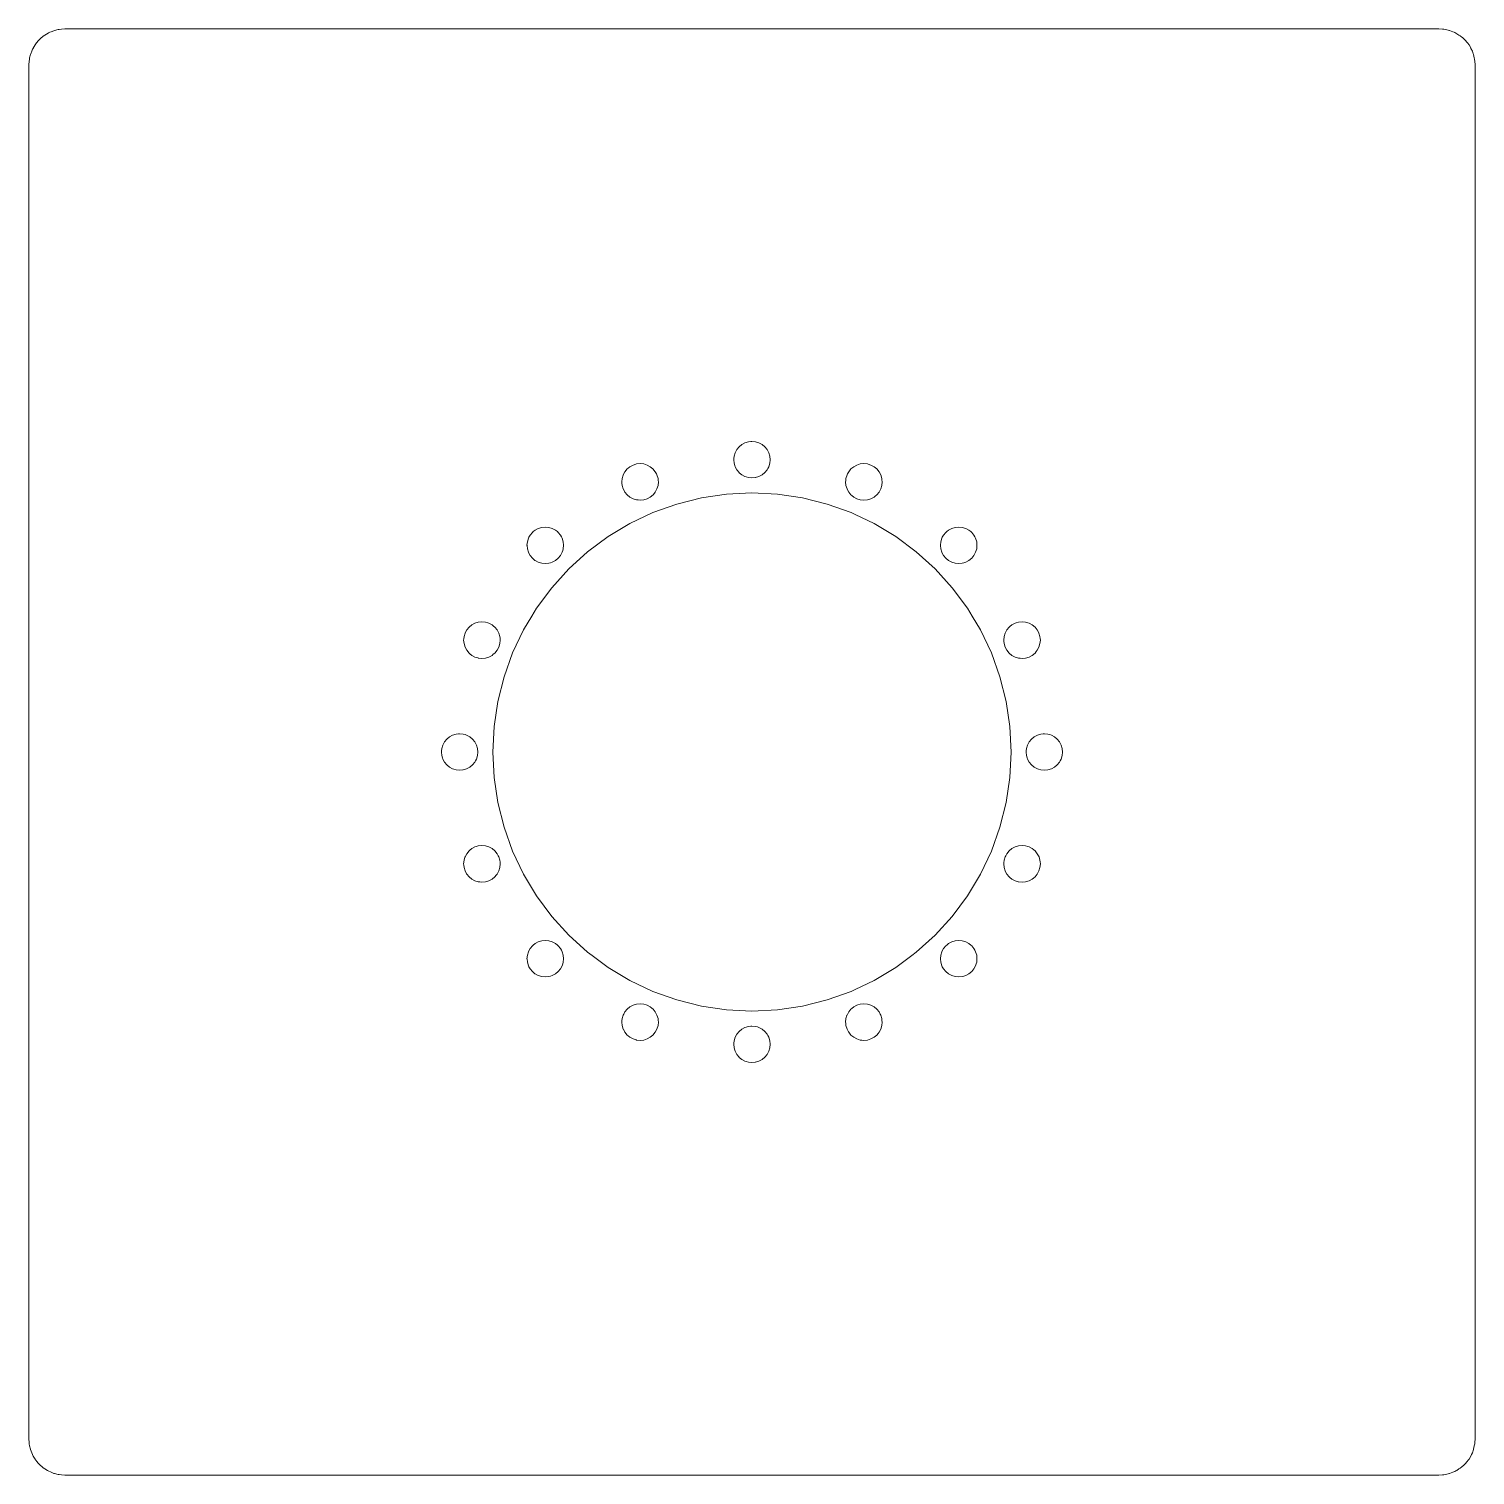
# Model space of a CAD drawing. Header units: millimetres. Extents: x -7 to 132, y -19 to 119.
import ezdxf

# ---------------------------------------------------------------- set-up
doc = ezdxf.new("R2010")
doc.units = ezdxf.units.MM
doc.header["$MEASUREMENT"] = 0
doc.layers.add('Layer 1', color=7, linetype='Continuous', lineweight=0)

# ---------------------------------------------------------------- blocks, each defined once
blk = doc.blocks.new('Block_0')
at = {"layer": 'Layer 1', "color": 1, "lineweight": 0, "true_color": 0xff0000}
for points in [[(42.3, 68.18), (42.64, 68.14), (42.99, 68.18), (43.13, 68.22), (43.31, 68.27), (43.62, 68.44), (43.88, 68.65), (44.1, 68.92), (44.26, 69.22), (44.32, 69.4), (44.36, 69.55), (44.39, 69.89), (44.36, 70.23), (44.26, 70.56), (44.19, 70.7), (44.1, 70.86), (43.88, 71.13), (43.8, 71.2), (43.62, 71.35), (43.31, 71.51), (42.99, 71.61), (42.64, 71.64), (42.3, 71.61), (41.97, 71.51), (41.67, 71.35), (41.49, 71.2), (41.41, 71.13), (41.19, 70.86), (41.08, 70.66), (41.03, 70.56), (40.93, 70.23), (40.89, 69.89), (40.9, 69.87), (40.93, 69.55), (41.03, 69.22), (41.08, 69.13), (41.19, 68.92), (41.41, 68.65), (41.65, 68.45), (41.67, 68.44), (41.97, 68.27)], [(81.9, 68.18), (82.24, 68.14), (82.58, 68.18), (82.72, 68.22), (82.91, 68.27), (83.21, 68.44), (83.48, 68.65), (83.69, 68.92), (83.86, 69.22), (83.91, 69.4), (83.96, 69.55), (83.99, 69.89), (83.96, 70.23), (83.86, 70.56), (83.78, 70.7), (83.69, 70.86), (83.48, 71.13), (83.39, 71.2), (83.21, 71.35), (82.91, 71.51), (82.58, 71.61), (82.24, 71.64), (81.9, 71.61), (81.57, 71.51), (81.27, 71.35), (81.09, 71.2), (81, 71.13), (80.78, 70.86), (80.67, 70.66), (80.62, 70.56), (80.52, 70.23), (80.49, 69.89), (80.49, 69.87), (80.52, 69.55), (80.62, 69.22), (80.67, 69.13), (80.78, 68.92), (81, 68.65), (81.25, 68.45), (81.27, 68.44), (81.57, 68.27)], [(42.3, 28.58), (42.64, 28.55), (42.99, 28.58), (43.13, 28.62), (43.31, 28.68), (43.62, 28.84), (43.88, 29.06), (44.1, 29.32), (44.26, 29.63), (44.32, 29.81), (44.36, 29.96), (44.39, 30.3), (44.36, 30.64), (44.26, 30.97), (44.19, 31.1), (44.1, 31.27), (43.88, 31.53), (43.8, 31.6), (43.62, 31.75), (43.31, 31.91), (42.99, 32.01), (42.64, 32.05), (42.3, 32.01), (41.97, 31.91), (41.67, 31.75), (41.49, 31.6), (41.41, 31.53), (41.19, 31.27), (41.08, 31.06), (41.03, 30.97), (40.93, 30.64), (40.89, 30.3), (40.9, 30.28), (40.93, 29.96), (41.03, 29.63), (41.08, 29.53), (41.19, 29.32), (41.41, 29.06), (41.65, 28.86), (41.67, 28.84), (41.97, 28.68)], [(81.9, 28.58), (82.24, 28.55), (82.58, 28.58), (82.72, 28.62), (82.91, 28.68), (83.21, 28.84), (83.48, 29.06), (83.69, 29.32), (83.86, 29.63), (83.91, 29.81), (83.96, 29.96), (83.99, 30.3), (83.96, 30.64), (83.86, 30.97), (83.78, 31.1), (83.69, 31.27), (83.48, 31.53), (83.39, 31.6), (83.21, 31.75), (82.91, 31.91), (82.58, 32.01), (82.24, 32.05), (81.9, 32.01), (81.57, 31.91), (81.27, 31.75), (81.09, 31.6), (81, 31.53), (80.78, 31.27), (80.67, 31.06), (80.62, 30.97), (80.52, 30.64), (80.49, 30.3), (80.49, 30.28), (80.52, 29.96), (80.62, 29.63), (80.67, 29.53), (80.78, 29.32), (81, 29.06), (81.25, 28.86), (81.27, 28.84), (81.57, 28.68)]]:
    blk.add_lwpolyline(points, close=True, dxfattribs=at)
blk = doc.blocks.new('Block_1')
at = {"layer": 'Layer 1', "color": 1, "lineweight": 0, "true_color": 0xff0000}
for points in [[(63.41, 76.64), (63.68, 76.85), (63.9, 77.12), (63.97, 77.25), (64.06, 77.42), (64.16, 77.75), (64.19, 78.09), (64.16, 78.43), (64.06, 78.76), (63.97, 78.93), (63.9, 79.06), (63.68, 79.33), (63.41, 79.55), (63.11, 79.71), (62.96, 79.75), (62.78, 79.81), (62.44, 79.84), (62.33, 79.83), (62.1, 79.81), (61.77, 79.71), (61.47, 79.55), (61.2, 79.33), (60.99, 79.06), (60.82, 78.76), (60.72, 78.43), (60.7, 78.2), (60.69, 78.09), (60.72, 77.75), (60.79, 77.53), (60.82, 77.42), (60.99, 77.12), (61.2, 76.85), (61.22, 76.84), (61.47, 76.64), (61.77, 76.48), (61.88, 76.44), (62.1, 76.38), (62.44, 76.34), (62.76, 76.37), (62.78, 76.38), (63.11, 76.47)], [(35.42, 48.64), (35.68, 48.86), (35.9, 49.12), (35.97, 49.25), (36.06, 49.42), (36.16, 49.75), (36.19, 50.09), (36.16, 50.44), (36.06, 50.76), (35.97, 50.93), (35.9, 51.07), (35.68, 51.33), (35.42, 51.55), (35.11, 51.71), (34.97, 51.76), (34.78, 51.81), (34.44, 51.84), (34.33, 51.83), (34.1, 51.81), (33.77, 51.71), (33.47, 51.55), (33.21, 51.33), (32.99, 51.07), (32.83, 50.76), (32.73, 50.44), (32.7, 50.2), (32.69, 50.09), (32.73, 49.75), (32.8, 49.53), (32.83, 49.42), (32.99, 49.12), (33.21, 48.86), (33.22, 48.85), (33.47, 48.64), (33.77, 48.48), (33.88, 48.45), (34.1, 48.38), (34.44, 48.34), (34.76, 48.38), (34.78, 48.38), (35.11, 48.48)], [(91.41, 48.64), (91.68, 48.86), (91.89, 49.12), (91.96, 49.25), (92.06, 49.42), (92.16, 49.75), (92.19, 50.09), (92.16, 50.44), (92.06, 50.76), (91.97, 50.93), (91.89, 51.07), (91.68, 51.33), (91.41, 51.55), (91.11, 51.71), (90.96, 51.76), (90.78, 51.81), (90.44, 51.84), (90.33, 51.83), (90.1, 51.81), (89.77, 51.71), (89.47, 51.55), (89.2, 51.33), (88.98, 51.07), (88.82, 50.76), (88.72, 50.44), (88.7, 50.2), (88.69, 50.09), (88.72, 49.75), (88.79, 49.53), (88.82, 49.42), (88.98, 49.12), (89.2, 48.86), (89.22, 48.85), (89.47, 48.64), (89.77, 48.48), (89.87, 48.45), (90.1, 48.38), (90.44, 48.34), (90.76, 48.38), (90.78, 48.38), (91.11, 48.48)], [(63.41, 20.64), (63.68, 20.86), (63.9, 21.12), (63.97, 21.25), (64.06, 21.43), (64.16, 21.75), (64.19, 22.1), (64.16, 22.44), (64.06, 22.77), (63.97, 22.93), (63.9, 23.07), (63.68, 23.33), (63.41, 23.55), (63.11, 23.71), (62.96, 23.76), (62.78, 23.81), (62.44, 23.85), (62.33, 23.84), (62.1, 23.81), (61.77, 23.71), (61.47, 23.55), (61.2, 23.33), (60.99, 23.07), (60.82, 22.77), (60.72, 22.44), (60.7, 22.21), (60.69, 22.1), (60.72, 21.75), (60.79, 21.53), (60.82, 21.43), (60.99, 21.12), (61.2, 20.86), (61.22, 20.85), (61.47, 20.64), (61.77, 20.48), (61.88, 20.45), (62.1, 20.38), (62.44, 20.35), (62.76, 20.38), (62.78, 20.38), (63.11, 20.48)]]:
    blk.add_lwpolyline(points, close=True, dxfattribs=at)
blk = doc.blocks.new('Block_2')
at = {"layer": 'Layer 1', "color": 1, "lineweight": 0, "true_color": 0xff0000}
for points in [[(73.5, 74.24), (73.83, 74.34), (74.13, 74.51), (74.24, 74.6), (74.39, 74.72), (74.61, 74.99), (74.77, 75.29), (74.87, 75.62), (74.91, 75.96), (74.89, 76.15), (74.87, 76.3), (74.77, 76.63), (74.61, 76.93), (74.39, 77.2), (74.27, 77.3), (74.13, 77.42), (73.83, 77.58), (73.72, 77.61), (73.5, 77.68), (73.16, 77.71), (72.81, 77.68), (72.49, 77.58), (72.18, 77.42), (71.92, 77.2), (71.7, 76.93), (71.59, 76.73), (71.54, 76.63), (71.44, 76.3), (71.42, 76.07), (71.41, 75.96), (71.44, 75.62), (71.54, 75.29), (71.55, 75.27), (71.7, 74.99), (71.92, 74.72), (72, 74.65), (72.18, 74.51), (72.49, 74.34), (72.79, 74.25), (72.81, 74.24), (73.16, 74.21)], [(36.92, 59.09), (37.24, 59.19), (37.55, 59.35), (37.66, 59.45), (37.81, 59.57), (38.03, 59.84), (38.19, 60.14), (38.29, 60.47), (38.33, 60.81), (38.31, 61), (38.29, 61.15), (38.19, 61.48), (38.03, 61.78), (37.81, 62.05), (37.69, 62.14), (37.55, 62.26), (37.24, 62.43), (37.14, 62.46), (36.92, 62.53), (36.57, 62.56), (36.23, 62.53), (35.91, 62.43), (35.6, 62.26), (35.34, 62.05), (35.12, 61.78), (35.01, 61.58), (34.96, 61.48), (34.86, 61.15), (34.84, 60.92), (34.82, 60.81), (34.86, 60.47), (34.96, 60.14), (34.97, 60.12), (35.12, 59.84), (35.34, 59.57), (35.42, 59.5), (35.6, 59.35), (35.9, 59.19), (36.21, 59.1), (36.23, 59.09), (36.57, 59.06)], [(88.65, 37.66), (88.98, 37.76), (89.28, 37.92), (89.39, 38.02), (89.55, 38.14), (89.76, 38.41), (89.92, 38.71), (90.02, 39.04), (90.06, 39.38), (90.04, 39.57), (90.02, 39.72), (89.93, 40.05), (89.76, 40.35), (89.55, 40.62), (89.43, 40.72), (89.28, 40.84), (88.98, 41), (88.87, 41.03), (88.65, 41.1), (88.31, 41.13), (87.97, 41.1), (87.64, 41), (87.34, 40.84), (87.07, 40.62), (86.85, 40.35), (86.74, 40.15), (86.69, 40.05), (86.59, 39.72), (86.57, 39.49), (86.56, 39.38), (86.59, 39.04), (86.69, 38.71), (86.7, 38.69), (86.85, 38.41), (87.07, 38.14), (87.15, 38.07), (87.34, 37.92), (87.64, 37.76), (87.94, 37.67), (87.97, 37.66), (88.31, 37.63)], [(52.07, 22.51), (52.4, 22.61), (52.7, 22.77), (52.81, 22.87), (52.96, 22.99), (53.18, 23.26), (53.34, 23.56), (53.44, 23.89), (53.48, 24.23), (53.46, 24.42), (53.44, 24.57), (53.34, 24.9), (53.18, 25.2), (52.97, 25.47), (52.85, 25.56), (52.7, 25.68), (52.4, 25.84), (52.29, 25.88), (52.07, 25.94), (51.73, 25.98), (51.39, 25.94), (51.06, 25.85), (50.75, 25.68), (50.49, 25.46), (50.27, 25.2), (50.16, 24.99), (50.11, 24.9), (50.01, 24.57), (49.99, 24.34), (49.98, 24.23), (50.01, 23.89), (50.11, 23.56), (50.12, 23.54), (50.27, 23.26), (50.49, 22.99), (50.57, 22.92), (50.75, 22.77), (51.06, 22.61), (51.36, 22.52), (51.39, 22.51), (51.73, 22.48)]]:
    blk.add_lwpolyline(points, close=True, dxfattribs=at)
blk = doc.blocks.new('Block_3')
at = {"layer": 'Layer 1', "color": 1, "lineweight": 0, "true_color": 0xff0000}
for points in [[(50.75, 74.51), (51.06, 74.34), (51.39, 74.24), (51.53, 74.23), (51.73, 74.21), (52.07, 74.24), (52.4, 74.34), (52.7, 74.51), (52.97, 74.72), (53.09, 74.87), (53.18, 74.99), (53.34, 75.29), (53.44, 75.62), (53.48, 75.96), (53.46, 76.11), (53.44, 76.3), (53.34, 76.63), (53.29, 76.73), (53.18, 76.93), (52.96, 77.2), (52.7, 77.42), (52.4, 77.58), (52.07, 77.68), (51.73, 77.71), (51.39, 77.68), (51.16, 77.61), (51.06, 77.58), (50.75, 77.42), (50.57, 77.27), (50.49, 77.2), (50.27, 76.93), (50.11, 76.63), (50.11, 76.61), (50.01, 76.3), (49.98, 75.96), (49.99, 75.85), (50.01, 75.62), (50.11, 75.29), (50.26, 75.01), (50.27, 74.99), (50.49, 74.72)], [(87.34, 59.35), (87.64, 59.19), (87.97, 59.09), (88.11, 59.08), (88.31, 59.06), (88.65, 59.09), (88.98, 59.19), (89.28, 59.35), (89.55, 59.57), (89.67, 59.72), (89.76, 59.84), (89.92, 60.14), (90.02, 60.47), (90.06, 60.81), (90.04, 60.96), (90.02, 61.15), (89.92, 61.48), (89.87, 61.58), (89.76, 61.78), (89.55, 62.05), (89.28, 62.26), (88.98, 62.43), (88.65, 62.53), (88.31, 62.56), (87.97, 62.53), (87.74, 62.46), (87.64, 62.43), (87.34, 62.26), (87.15, 62.12), (87.07, 62.05), (86.85, 61.78), (86.69, 61.48), (86.69, 61.46), (86.59, 61.15), (86.56, 60.81), (86.57, 60.7), (86.59, 60.47), (86.69, 60.14), (86.84, 59.86), (86.85, 59.84), (87.07, 59.57)], [(35.6, 37.93), (35.91, 37.76), (36.23, 37.66), (36.38, 37.65), (36.57, 37.63), (36.92, 37.66), (37.24, 37.76), (37.55, 37.92), (37.81, 38.14), (37.93, 38.29), (38.03, 38.41), (38.19, 38.71), (38.29, 39.04), (38.33, 39.38), (38.31, 39.53), (38.29, 39.72), (38.19, 40.05), (38.14, 40.15), (38.03, 40.35), (37.81, 40.62), (37.55, 40.84), (37.24, 41), (36.92, 41.1), (36.57, 41.13), (36.23, 41.1), (36.01, 41.03), (35.9, 41), (35.6, 40.84), (35.42, 40.69), (35.34, 40.62), (35.12, 40.35), (34.96, 40.05), (34.95, 40.03), (34.86, 39.72), (34.82, 39.38), (34.84, 39.27), (34.86, 39.04), (34.96, 38.71), (35.11, 38.43), (35.12, 38.41), (35.34, 38.14)], [(72.18, 22.77), (72.49, 22.61), (72.81, 22.51), (72.96, 22.5), (73.16, 22.48), (73.5, 22.51), (73.83, 22.61), (74.13, 22.77), (74.39, 22.99), (74.51, 23.14), (74.61, 23.26), (74.77, 23.56), (74.87, 23.89), (74.91, 24.23), (74.89, 24.38), (74.87, 24.57), (74.77, 24.9), (74.72, 24.99), (74.61, 25.2), (74.39, 25.47), (74.13, 25.68), (73.83, 25.85), (73.5, 25.94), (73.16, 25.98), (72.81, 25.94), (72.59, 25.88), (72.49, 25.84), (72.18, 25.68), (72, 25.53), (71.92, 25.47), (71.7, 25.2), (71.54, 24.9), (71.53, 24.88), (71.44, 24.57), (71.41, 24.23), (71.42, 24.12), (71.44, 23.89), (71.54, 23.56), (71.69, 23.28), (71.7, 23.26), (71.92, 22.99)]]:
    blk.add_lwpolyline(points, close=True, dxfattribs=at)

msp = doc.modelspace()

# ---------------------------------------------------------------- linework, layer by layer
at = {"layer": 'Layer 1', "color": 1, "lineweight": 0, "true_color": 0xff0000}
for points in [[(130.43, 118.56), (130.48, 118.51), (130.68, 118.33), (130.76, 118.24), (130.91, 118.08), (130.97, 118), (131.11, 117.81), (131.27, 117.53), (131.28, 117.51), (131.3, 117.48), (131.43, 117.21), (131.51, 116.97), (131.54, 116.89), (131.62, 116.56), (131.64, 116.46), (131.67, 116.22), (131.69, 115.95), (131.69, 115.88), (131.69, 115.44), (131.69, 114.41), (131.69, 113.39), (131.69, 112.36), (131.69, 111.34), (131.69, 110.32), (131.69, 109.29), (131.69, 108.27), (131.69, 107.24), (131.69, 106.22), (131.69, 105.2), (131.69, 104.17), (131.69, 103.15), (131.69, 102.12), (131.69, 101.1), (131.69, 100.08), (131.69, 99.05), (131.69, 98.03), (131.69, 97), (131.69, 95.98), (131.69, 94.96), (131.69, 93.93), (131.69, 92.91), (131.69, 91.88), (131.69, 90.86), (131.69, 89.84), (131.69, 88.81), (131.69, 87.79), (131.69, 86.76), (131.69, 85.74), (131.69, 84.72), (131.69, 83.69), (131.69, 82.67), (131.69, 81.64), (131.69, 80.62), (131.69, 79.6), (131.69, 78.57), (131.69, 77.55), (131.69, 76.52), (131.69, 75.5), (131.69, 74.48), (131.69, 73.45), (131.69, 72.43), (131.69, 71.4), (131.69, 70.38), (131.69, 69.36), (131.69, 68.33), (131.69, 67.31), (131.69, 66.28), (131.69, 65.26), (131.69, 64.24), (131.69, 63.21), (131.69, 62.19), (131.69, 61.16), (131.69, 60.14), (131.69, 59.12), (131.69, 58.09), (131.69, 57.07), (131.69, 56.04), (131.69, 55.02), (131.69, 54), (131.69, 52.97), (131.69, 51.95), (131.69, 50.92), (131.69, 49.9), (131.69, 48.88), (131.69, 47.85), (131.69, 46.83), (131.69, 45.8), (131.69, 44.78), (131.69, 43.76), (131.69, 42.73), (131.69, 41.71), (131.69, 40.68), (131.69, 39.66), (131.69, 38.64), (131.69, 37.61), (131.69, 36.59), (131.69, 35.56), (131.69, 34.54), (131.69, 33.52), (131.69, 32.49), (131.69, 31.47), (131.69, 30.44), (131.69, 29.42), (131.69, 28.4), (131.69, 27.37), (131.69, 26.35), (131.69, 25.32), (131.69, 24.3), (131.69, 23.28), (131.69, 22.25), (131.69, 21.23), (131.69, 20.2), (131.69, 19.18), (131.69, 18.16), (131.69, 17.13), (131.69, 16.11), (131.69, 15.08), (131.69, 14.06), (131.69, 13.04), (131.69, 12.01), (131.69, 10.99), (131.69, 9.96), (131.69, 8.94), (131.69, 7.92), (131.69, 6.89), (131.69, 5.87), (131.69, 4.84), (131.69, 3.82), (131.69, 2.8), (131.69, 1.77), (131.69, 0.75), (131.69, -0.28), (131.69, -1.3), (131.69, -2.32), (131.69, -3.35), (131.69, -4.37), (131.69, -5.4), (131.69, -6.42), (131.69, -7.44), (131.69, -8.47), (131.69, -9.49), (131.69, -10.52), (131.69, -11.54), (131.69, -12.56), (131.69, -13.59), (131.69, -14.61), (131.69, -15.64), (131.69, -15.69), (131.67, -16.03), (131.66, -16.15), (131.62, -16.37), (131.55, -16.66), (131.54, -16.7), (131.43, -17.02), (131.36, -17.17), (131.28, -17.33), (131.27, -17.34), (131.11, -17.62), (131.06, -17.68), (130.91, -17.89), (130.76, -18.05), (130.68, -18.14), (130.62, -18.2), (130.43, -18.37), (130.25, -18.5), (130.15, -18.57), (129.93, -18.71), (129.86, -18.75), (129.74, -18.81), (129.55, -18.89), (129.23, -19.01), (129.22, -19.01), (128.9, -19.09), (128.71, -19.12), (128.57, -19.14), (128.23, -19.16), (128.2, -19.16), (127.69, -19.16), (125.64, -19.16), (121.54, -19.16), (105.16, -19.16), (88.78, -19.16), (72.39, -19.16), (56.01, -19.16), (39.62, -19.16), (23.24, -19.16), (6.86, -19.16), (-1.34, -19.16), (-2.36, -19.16), (-3.35, -19.16), (-3.38, -19.15), (-3.69, -19.14), (-3.9, -19.11), (-4.02, -19.09), (-4.35, -19.01), (-4.41, -18.99), (-4.67, -18.89), (-4.98, -18.75), (-5.04, -18.71), (-5.27, -18.57), (-5.43, -18.45), (-5.54, -18.37), (-5.73, -18.2), (-5.79, -18.14), (-5.94, -17.98), (-6.02, -17.89), (-6.17, -17.68), (-6.22, -17.62), (-6.4, -17.33), (-6.46, -17.2), (-6.54, -17.02), (-6.66, -16.7), (-6.67, -16.66), (-6.74, -16.37), (-6.77, -16.15), (-6.79, -16.03), (-6.81, -15.69), (-6.81, -15.64), (-6.81, -14.61), (-6.81, -13.59), (-6.81, -12.56), (-6.81, -11.54), (-6.81, -10.52), (-6.81, -9.49), (-6.81, -8.47), (-6.81, -7.44), (-6.81, -6.42), (-6.81, -5.4), (-6.81, -4.37), (-6.81, -3.35), (-6.81, -2.32), (-6.81, -1.3), (-6.81, -0.28), (-6.81, 0.75), (-6.81, 1.77), (-6.81, 2.8), (-6.81, 3.82), (-6.81, 4.84), (-6.81, 5.87), (-6.81, 6.89), (-6.81, 7.92), (-6.81, 8.94), (-6.81, 9.96), (-6.81, 10.99), (-6.81, 12.01), (-6.81, 13.04), (-6.81, 14.06), (-6.81, 15.08), (-6.81, 16.11), (-6.81, 17.13), (-6.81, 18.16), (-6.81, 19.18), (-6.81, 20.2), (-6.81, 21.23), (-6.81, 22.25), (-6.81, 23.28), (-6.81, 24.3), (-6.81, 25.32), (-6.81, 26.35), (-6.81, 27.37), (-6.81, 28.4), (-6.81, 29.42), (-6.81, 30.44), (-6.81, 31.47), (-6.81, 32.49), (-6.81, 33.52), (-6.81, 34.54), (-6.81, 35.56), (-6.81, 36.59), (-6.81, 37.61), (-6.81, 38.64), (-6.81, 39.66), (-6.81, 40.68), (-6.81, 41.71), (-6.81, 42.73), (-6.81, 43.76), (-6.81, 44.78), (-6.81, 45.8), (-6.81, 46.83), (-6.81, 47.85), (-6.81, 48.88), (-6.81, 49.9), (-6.81, 50.92), (-6.81, 51.95), (-6.81, 52.97), (-6.81, 54), (-6.81, 55.02), (-6.81, 56.04), (-6.81, 57.07), (-6.81, 58.09), (-6.81, 59.12), (-6.81, 60.14), (-6.81, 61.16), (-6.81, 62.19), (-6.81, 63.21), (-6.81, 64.24), (-6.81, 65.26), (-6.81, 66.28), (-6.81, 67.31), (-6.81, 68.33), (-6.81, 69.36), (-6.81, 70.38), (-6.81, 71.4), (-6.81, 72.43), (-6.81, 73.45), (-6.81, 74.48), (-6.81, 75.5), (-6.81, 76.52), (-6.81, 77.55), (-6.81, 78.57), (-6.81, 79.6), (-6.81, 80.62), (-6.81, 81.64), (-6.81, 82.67), (-6.81, 83.69), (-6.81, 84.72), (-6.81, 85.74), (-6.81, 86.76), (-6.81, 87.79), (-6.81, 88.81), (-6.81, 89.84), (-6.81, 90.86), (-6.81, 91.88), (-6.81, 92.91), (-6.81, 93.93), (-6.81, 94.96), (-6.81, 95.98), (-6.81, 97), (-6.81, 98.03), (-6.81, 99.05), (-6.81, 100.08), (-6.81, 101.1), (-6.81, 102.12), (-6.81, 103.15), (-6.81, 104.17), (-6.81, 105.2), (-6.81, 106.22), (-6.81, 107.24), (-6.81, 108.27), (-6.81, 109.29), (-6.81, 110.32), (-6.81, 111.34), (-6.81, 112.36), (-6.81, 113.39), (-6.81, 114.41), (-6.81, 115.44), (-6.81, 115.88), (-6.81, 115.95), (-6.79, 116.22), (-6.76, 116.46), (-6.74, 116.56), (-6.66, 116.89), (-6.63, 116.97), (-6.54, 117.21), (-6.46, 117.39), (-6.41, 117.48), (-6.4, 117.51), (-6.22, 117.81), (-6.08, 118), (-6.02, 118.08), (-5.94, 118.16), (-5.79, 118.33), (-5.6, 118.51), (-5.54, 118.56), (-5.43, 118.64), (-5.27, 118.76), (-4.98, 118.94), (-4.92, 118.96), (-4.8, 119.02), (-4.67, 119.08), (-4.41, 119.17), (-4.35, 119.2), (-4.02, 119.28), (-3.9, 119.3), (-3.69, 119.33), (-3.38, 119.34), (-3.35, 119.34), (-2.87, 119.34), (-2.36, 119.34), (-1.34, 119.34), (-0.31, 119.34), (0.71, 119.34), (1.74, 119.34), (2.76, 119.34), (3.78, 119.34), (4.81, 119.34), (5.83, 119.34), (6.86, 119.34), (7.88, 119.34), (8.9, 119.34), (9.93, 119.34), (10.95, 119.34), (11.98, 119.34), (13, 119.34), (14.02, 119.34), (15.05, 119.34), (16.07, 119.34), (17.1, 119.34), (18.12, 119.34), (19.14, 119.34), (20.17, 119.34), (21.19, 119.34), (22.22, 119.34), (23.24, 119.34), (24.26, 119.34), (25.29, 119.34), (26.31, 119.34), (27.34, 119.34), (28.36, 119.34), (29.38, 119.34), (30.41, 119.34), (31.43, 119.34), (32.46, 119.34), (33.48, 119.34), (34.5, 119.34), (35.53, 119.34), (36.55, 119.34), (37.58, 119.34), (38.6, 119.34), (39.62, 119.34), (40.65, 119.34), (41.67, 119.34), (42.7, 119.34), (43.72, 119.34), (44.74, 119.34), (45.77, 119.34), (46.79, 119.34), (47.82, 119.34), (48.84, 119.34), (49.86, 119.34), (50.89, 119.34), (51.91, 119.34), (52.94, 119.34), (53.96, 119.34), (54.98, 119.34), (56.01, 119.34), (57.03, 119.34), (58.06, 119.34), (59.08, 119.34), (60.1, 119.34), (61.13, 119.34), (62.15, 119.34), (63.18, 119.34), (64.2, 119.34), (65.22, 119.34), (66.25, 119.34), (67.27, 119.34), (68.3, 119.34), (69.32, 119.34), (70.34, 119.34), (71.37, 119.34), (72.39, 119.34), (73.42, 119.34), (74.44, 119.34), (75.46, 119.34), (76.49, 119.34), (77.51, 119.34), (78.54, 119.34), (79.56, 119.34), (80.58, 119.34), (81.61, 119.34), (82.63, 119.34), (83.66, 119.34), (84.68, 119.34), (85.7, 119.34), (86.73, 119.34), (87.75, 119.34), (88.78, 119.34), (89.8, 119.34), (90.82, 119.34), (91.85, 119.34), (92.87, 119.34), (93.9, 119.34), (94.92, 119.34), (95.94, 119.34), (96.97, 119.34), (97.99, 119.34), (99.02, 119.34), (100.04, 119.34), (101.06, 119.34), (102.09, 119.34), (103.11, 119.34), (104.14, 119.34), (105.16, 119.34), (106.18, 119.34), (107.21, 119.34), (108.23, 119.34), (109.26, 119.34), (110.28, 119.34), (111.3, 119.34), (112.33, 119.34), (113.35, 119.34), (114.38, 119.34), (115.4, 119.34), (116.42, 119.34), (117.45, 119.34), (118.47, 119.34), (119.5, 119.34), (120.52, 119.34), (121.54, 119.34), (122.57, 119.34), (123.59, 119.34), (124.62, 119.34), (125.64, 119.34), (126.66, 119.34), (127.69, 119.34), (128.2, 119.34), (128.23, 119.34), (128.57, 119.33), (128.71, 119.31), (128.9, 119.28), (129.22, 119.2), (129.23, 119.2), (129.55, 119.08), (129.68, 119.02), (129.74, 118.99), (129.86, 118.94), (130.15, 118.76), (130.25, 118.69)], [(74.14, 71.98), (72.32, 72.84), (71.94, 73.02), (69.65, 73.84), (67.28, 74.43), (64.87, 74.79), (62.44, 74.91), (60.01, 74.79), (57.6, 74.43), (55.24, 73.84), (52.95, 73.02), (50.75, 71.98), (48.66, 70.72), (46.7, 69.27), (44.9, 67.64), (43.26, 65.83), (41.81, 63.88), (41.35, 63.11), (40.56, 61.79), (39.52, 59.59), (38.7, 57.3), (38.11, 54.93), (37.75, 52.53), (37.63, 50.09), (37.75, 47.66), (38.11, 45.25), (38.7, 42.89), (39.52, 40.6), (40.56, 38.4), (41.81, 36.31), (43.26, 34.35), (44.9, 32.55), (46.7, 30.91), (47.13, 30.59), (48.66, 29.46), (50.75, 28.21), (52.95, 27.17), (55.24, 26.35), (57.6, 25.76), (60.01, 25.4), (62.44, 25.28), (64.87, 25.4), (67.28, 25.76), (69.65, 26.35), (71.94, 27.17), (72.32, 27.35), (74.14, 28.21), (76.23, 29.46), (77.75, 30.59), (78.18, 30.91), (79.99, 32.55), (81.62, 34.35), (83.07, 36.31), (84.32, 38.4), (85.37, 40.6), (86.19, 42.89), (86.78, 45.25), (87.14, 47.66), (87.25, 50.09), (87.14, 52.53), (86.78, 54.93), (86.19, 57.3), (85.37, 59.59), (84.32, 61.79), (83.53, 63.11), (83.07, 63.88), (81.62, 65.83), (79.99, 67.64), (78.18, 69.27), (76.23, 70.72)]]:
    msp.add_lwpolyline(points, close=True, dxfattribs=at)

# ---------------------------------------------------------------- block references
at = {"layer": 'Layer 1'}
for name in ['Block_1', 'Block_2', 'Block_3', 'Block_0']:
    msp.add_blockref(name, (0, 0), dxfattribs=at)

doc.saveas('drawing.dxf')
